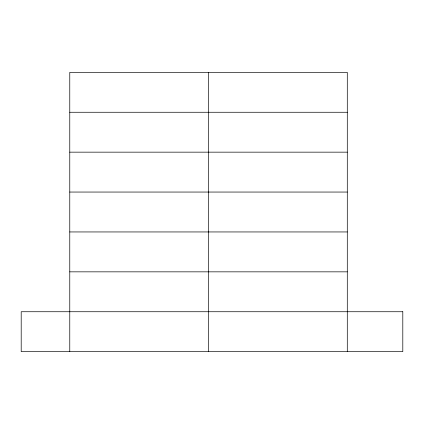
<?xml version="1.0" encoding="UTF-8"?>
<svg xmlns="http://www.w3.org/2000/svg" width="424" height="424" viewBox="0 0 424 424"><rect width="100%" height="100%" fill="white"/><g stroke="black" fill="none" stroke-linecap="round" stroke-linejoin="round"><path stroke-width="0.64" d="M69.769 112.265L347.293 112.265M69.769 152.158L347.293 152.158M69.769 192.051L347.293 192.051M69.769 231.949L347.293 231.949M69.769 271.842L347.293 271.842M347.293 351.629L347.293 72.372L69.769 72.372L69.769 351.629M208.529 72.372L208.529 351.629M402.8 311.735L21.2 311.735L21.2 351.629L402.8 351.629L402.8 311.735"/></g></svg>
